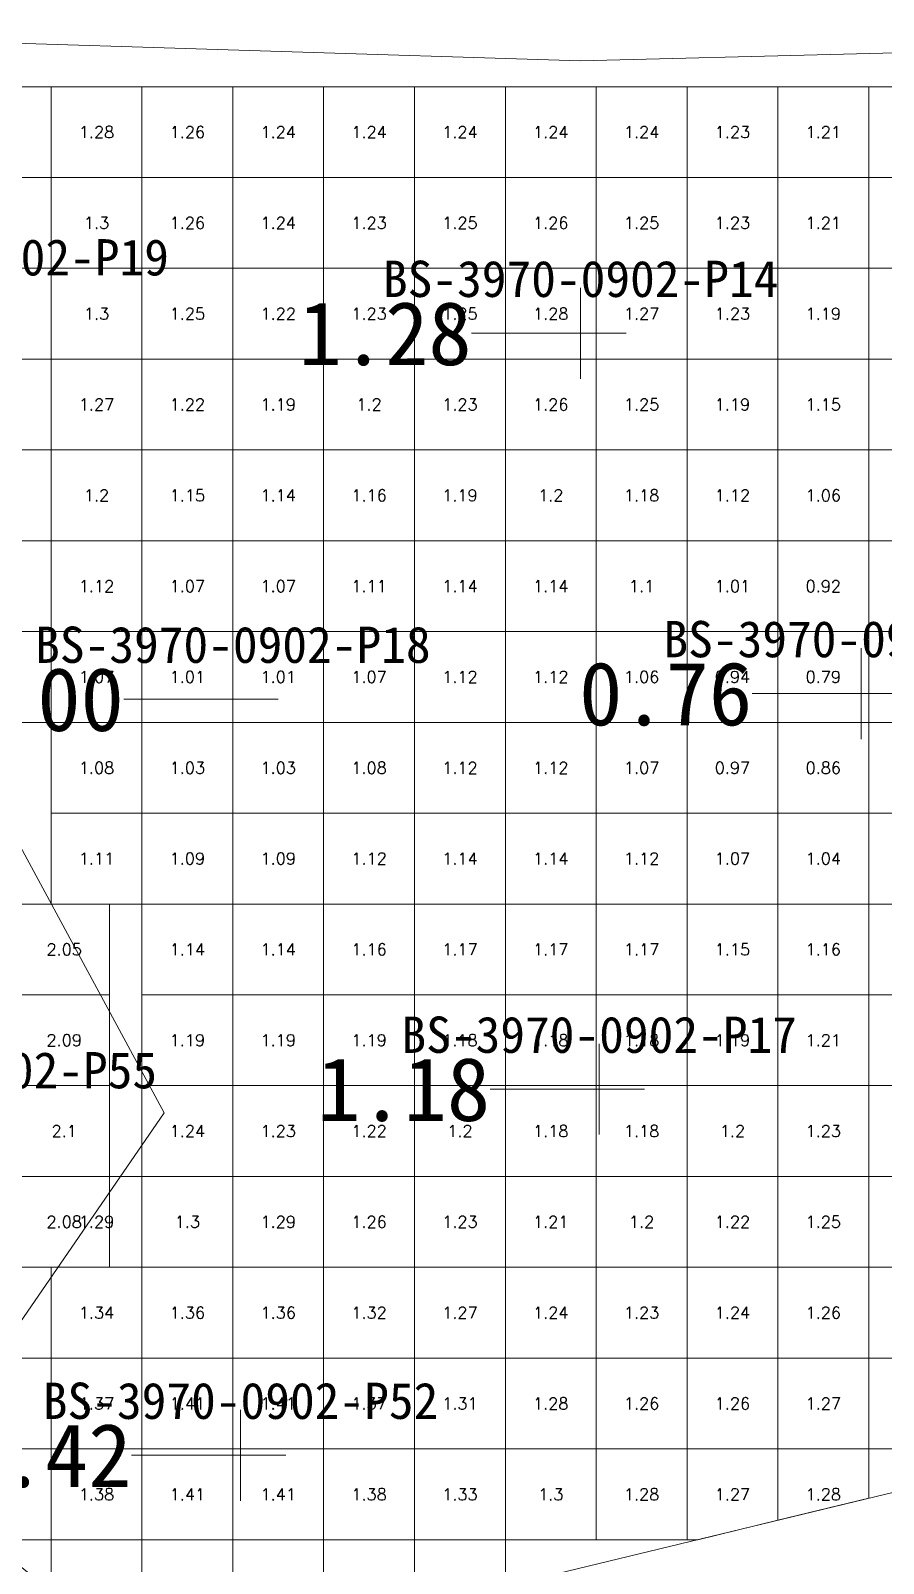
# Model space of a CAD drawing. Header units: inches. Extents: x 469880 to 469993, y 4349688 to 4349759.
# Drawn here: x 469937.67 to 469947.06, y 4349699.11 to 4349715.99 of the extents above; entities that cross this region are included whole.
import ezdxf
from ezdxf.enums import TextEntityAlignment as Align

# ---------------------------------------------------------------- set-up
doc = ezdxf.new("R2010")
doc.units = ezdxf.units.IN
doc.header["$MEASUREMENT"] = 0
for name, color, linetype, lineweight in [('孔口文字', 7, 'Continuous', 0), ('点', 7, 'Continuous', 0), ('爆区方格网', 7, 'Continuous', 0), ('线条', 7, 'Continuous', 0), ('钻孔', 7, 'Continuous', 0)]:
    doc.layers.add(name, color=color, linetype=linetype, lineweight=lineweight)
doc.styles.add('3dmine_textStyle_1', font='txt.shx', dxfattribs={"height": 1, "bigfont": 'gbcbig.shx'})
doc.styles.add('3dmine_textStyle_3', font='simsunb.ttf', dxfattribs={"height": 1})

msp = doc.modelspace()

# ---------------------------------------------------------------- hatches: boundary and pattern name
at = {"layer": '钻孔', "linetype": 'Continuous', "lineweight": 0, "true_color": 0x0000ff, "extrusion": (0, 1, 0)}
for points in [[(-469938.015, 3960.102), (-469937.015, 3960.102), (-469937.015, 3971.102), (-469938.015, 3971.102)], [(-469944.724, 3960.255), (-469943.724, 3960.255), (-469943.724, 3971.255), (-469944.724, 3971.255)], [(-469940.896, 3960.092), (-469939.896, 3960.092), (-469939.896, 3971.092), (-469940.896, 3971.092)], [(-469944.928, 3960.04), (-469943.928, 3960.04), (-469943.928, 3971.04), (-469944.928, 3971.04)], [(-469940.98, 3960.284), (-469939.98, 3960.284), (-469939.98, 3971.284), (-469940.98, 3971.284)]]:
    msp.add_hatch(color=5, dxfattribs=at).paths.add_polyline_path(points, flags=0)
at = {"layer": '钻孔', "linetype": 'Continuous', "lineweight": 0, "true_color": 0x00ffff, "extrusion": (0, 1, 0)}
msp.add_hatch(color=4, dxfattribs=at).paths.add_polyline_path([(-469947.812, 3959.726), (-469946.812, 3959.726), (-469946.812, 3970.726), (-469947.812, 3970.726)], flags=0)
at = {"layer": '钻孔', "linetype": 'Continuous', "lineweight": 0, "true_color": 0xff0000, "extrusion": (0, 1, 0)}
msp.add_hatch(color=1, dxfattribs=at).paths.add_polyline_path([(-469937.885, 3960.305), (-469936.885, 3960.305), (-469936.885, 3971.305), (-469937.885, 3971.305)], flags=0)

# ---------------------------------------------------------------- linework, layer by layer
at = {"color": 5, "linetype": 'Continuous', "lineweight": 0, "true_color": 0x0000ff}
msp.add_lwpolyline([(469949.512, 4349715.803), (469943.724, 4349715.656), (469933.139, 4349715.987), (469931.346, 4349715.989), (469931.343, 4349713.184), (469936.711, 4349708.564), (469939.138, 4349704.071), (469936.371, 4349700.048), (469940.196, 4349696.923), (469943.125, 4349698.914), (469948.312, 4349700.172)], dxfattribs=at)
at = {"color": 1, "linetype": 'Continuous', "lineweight": 0, "true_color": 0xff0000, "elevation": 3971.363}
msp.add_lwpolyline([(469929.274, 4349710.837), (469931.343, 4349713.184), (469936.711, 4349708.564), (469939.138, 4349704.071), (469936.371, 4349700.048), (469940.196, 4349696.923), (469928.487, 4349694.512), (469925.487, 4349697.512), (469922.063, 4349698.744), (469918.261, 4349698.003), (469914.894, 4349700.922), (469918.259, 4349703.257), (469922.715, 4349702.65), (469926.231, 4349704.561), (469922.745, 4349708.471), (469926.549, 4349712.881), (469929.274, 4349710.837)], dxfattribs=at)
at = {"layer": '点', "color": 138, "linetype": 'Continuous', "lineweight": 0, "true_color": 0x004c4c}
for points, elevation in [([(469943.724, 4349712.156), (469943.724, 4349713.156)], 3971.255), ([(469944.224, 4349712.656), (469943.224, 4349712.656)], 3971.255), ([(469946.812, 4349708.189), (469946.812, 4349709.189)], 3970.726), ([(469939.896, 4349708.127), (469939.896, 4349709.127)], 3971.092), ([(469947.312, 4349708.689), (469946.312, 4349708.689)], 3970.726), ([(469940.396, 4349708.627), (469939.396, 4349708.627)], 3971.092), ([(469943.928, 4349703.833), (469943.928, 4349704.833)], 3971.04), ([(469944.428, 4349704.333), (469943.428, 4349704.333)], 3971.04), ([(469939.98, 4349699.802), (469939.98, 4349700.802)], 3971.284), ([(469940.48, 4349700.302), (469939.48, 4349700.302)], 3971.284)]:
    msp.add_lwpolyline(points, dxfattribs=dict(at, elevation=elevation))
at = {"layer": '爆区方格网', "color": 5, "linetype": 'Continuous', "lineweight": 0, "true_color": 0x0000ff, "elevation": 3971.284}
for points in [[(469937.895, 4349714.372), (469936.895, 4349714.372), (469936.895, 4349715.372), (469937.895, 4349715.372), (469937.895, 4349714.372)], [(469938.895, 4349714.372), (469937.895, 4349714.372), (469937.895, 4349715.372), (469938.895, 4349715.372), (469938.895, 4349714.372)], [(469939.895, 4349714.372), (469938.895, 4349714.372), (469938.895, 4349715.372), (469939.895, 4349715.372), (469939.895, 4349714.372)], [(469940.895, 4349714.372), (469939.895, 4349714.372), (469939.895, 4349715.372), (469940.895, 4349715.372), (469940.895, 4349714.372)], [(469941.895, 4349714.372), (469940.895, 4349714.372), (469940.895, 4349715.372), (469941.895, 4349715.372), (469941.895, 4349714.372)], [(469942.895, 4349714.372), (469941.895, 4349714.372), (469941.895, 4349715.372), (469942.895, 4349715.372), (469942.895, 4349714.372)], [(469943.895, 4349714.372), (469942.895, 4349714.372), (469942.895, 4349715.372), (469943.895, 4349715.372), (469943.895, 4349714.372)], [(469944.895, 4349714.372), (469943.895, 4349714.372), (469943.895, 4349715.372), (469944.895, 4349715.372), (469944.895, 4349714.372)], [(469945.895, 4349714.372), (469944.895, 4349714.372), (469944.895, 4349715.372), (469945.895, 4349715.372), (469945.895, 4349714.372)], [(469946.895, 4349714.372), (469945.895, 4349714.372), (469945.895, 4349715.372), (469946.895, 4349715.372), (469946.895, 4349714.372)], [(469947.895, 4349714.372), (469946.895, 4349714.372), (469946.895, 4349715.372), (469947.895, 4349715.372), (469947.895, 4349714.372)], [(469937.895, 4349713.372), (469936.895, 4349713.372), (469936.895, 4349714.372), (469937.895, 4349714.372), (469937.895, 4349713.372)], [(469938.895, 4349713.372), (469937.895, 4349713.372), (469937.895, 4349714.372), (469938.895, 4349714.372), (469938.895, 4349713.372)], [(469939.895, 4349713.372), (469938.895, 4349713.372), (469938.895, 4349714.372), (469939.895, 4349714.372), (469939.895, 4349713.372)], [(469940.895, 4349713.372), (469939.895, 4349713.372), (469939.895, 4349714.372), (469940.895, 4349714.372), (469940.895, 4349713.372)], [(469941.895, 4349713.372), (469940.895, 4349713.372), (469940.895, 4349714.372), (469941.895, 4349714.372), (469941.895, 4349713.372)], [(469942.895, 4349713.372), (469941.895, 4349713.372), (469941.895, 4349714.372), (469942.895, 4349714.372), (469942.895, 4349713.372)], [(469943.895, 4349713.372), (469942.895, 4349713.372), (469942.895, 4349714.372), (469943.895, 4349714.372), (469943.895, 4349713.372)], [(469944.895, 4349713.372), (469943.895, 4349713.372), (469943.895, 4349714.372), (469944.895, 4349714.372), (469944.895, 4349713.372)], [(469945.895, 4349713.372), (469944.895, 4349713.372), (469944.895, 4349714.372), (469945.895, 4349714.372), (469945.895, 4349713.372)], [(469946.895, 4349713.372), (469945.895, 4349713.372), (469945.895, 4349714.372), (469946.895, 4349714.372), (469946.895, 4349713.372)], [(469947.895, 4349713.372), (469946.895, 4349713.372), (469946.895, 4349714.372), (469947.895, 4349714.372), (469947.895, 4349713.372)], [(469937.895, 4349712.372), (469936.895, 4349712.372), (469936.895, 4349713.372), (469937.895, 4349713.372), (469937.895, 4349712.372)], [(469938.895, 4349712.372), (469937.895, 4349712.372), (469937.895, 4349713.372), (469938.895, 4349713.372), (469938.895, 4349712.372)], [(469939.895, 4349712.372), (469938.895, 4349712.372), (469938.895, 4349713.372), (469939.895, 4349713.372), (469939.895, 4349712.372)], [(469940.895, 4349712.372), (469939.895, 4349712.372), (469939.895, 4349713.372), (469940.895, 4349713.372), (469940.895, 4349712.372)], [(469941.895, 4349712.372), (469940.895, 4349712.372), (469940.895, 4349713.372), (469941.895, 4349713.372), (469941.895, 4349712.372)], [(469942.895, 4349712.372), (469941.895, 4349712.372), (469941.895, 4349713.372), (469942.895, 4349713.372), (469942.895, 4349712.372)], [(469943.895, 4349712.372), (469942.895, 4349712.372), (469942.895, 4349713.372), (469943.895, 4349713.372), (469943.895, 4349712.372)], [(469944.895, 4349712.372), (469943.895, 4349712.372), (469943.895, 4349713.372), (469944.895, 4349713.372), (469944.895, 4349712.372)], [(469945.895, 4349712.372), (469944.895, 4349712.372), (469944.895, 4349713.372), (469945.895, 4349713.372), (469945.895, 4349712.372)], [(469946.895, 4349712.372), (469945.895, 4349712.372), (469945.895, 4349713.372), (469946.895, 4349713.372), (469946.895, 4349712.372)], [(469947.895, 4349712.372), (469946.895, 4349712.372), (469946.895, 4349713.372), (469947.895, 4349713.372), (469947.895, 4349712.372)], [(469937.895, 4349711.372), (469936.895, 4349711.372), (469936.895, 4349712.372), (469937.895, 4349712.372), (469937.895, 4349711.372)], [(469938.895, 4349711.372), (469937.895, 4349711.372), (469937.895, 4349712.372), (469938.895, 4349712.372), (469938.895, 4349711.372)], [(469939.895, 4349711.372), (469938.895, 4349711.372), (469938.895, 4349712.372), (469939.895, 4349712.372), (469939.895, 4349711.372)], [(469940.895, 4349711.372), (469939.895, 4349711.372), (469939.895, 4349712.372), (469940.895, 4349712.372), (469940.895, 4349711.372)], [(469941.895, 4349711.372), (469940.895, 4349711.372), (469940.895, 4349712.372), (469941.895, 4349712.372), (469941.895, 4349711.372)], [(469942.895, 4349711.372), (469941.895, 4349711.372), (469941.895, 4349712.372), (469942.895, 4349712.372), (469942.895, 4349711.372)], [(469943.895, 4349711.372), (469942.895, 4349711.372), (469942.895, 4349712.372), (469943.895, 4349712.372), (469943.895, 4349711.372)], [(469944.895, 4349711.372), (469943.895, 4349711.372), (469943.895, 4349712.372), (469944.895, 4349712.372), (469944.895, 4349711.372)], [(469945.895, 4349711.372), (469944.895, 4349711.372), (469944.895, 4349712.372), (469945.895, 4349712.372), (469945.895, 4349711.372)], [(469946.895, 4349711.372), (469945.895, 4349711.372), (469945.895, 4349712.372), (469946.895, 4349712.372), (469946.895, 4349711.372)], [(469947.895, 4349711.372), (469946.895, 4349711.372), (469946.895, 4349712.372), (469947.895, 4349712.372), (469947.895, 4349711.372)], [(469937.895, 4349710.372), (469936.895, 4349710.372), (469936.895, 4349711.372), (469937.895, 4349711.372), (469937.895, 4349710.372)], [(469938.895, 4349710.372), (469937.895, 4349710.372), (469937.895, 4349711.372), (469938.895, 4349711.372), (469938.895, 4349710.372)], [(469939.895, 4349710.372), (469938.895, 4349710.372), (469938.895, 4349711.372), (469939.895, 4349711.372), (469939.895, 4349710.372)], [(469940.895, 4349710.372), (469939.895, 4349710.372), (469939.895, 4349711.372), (469940.895, 4349711.372), (469940.895, 4349710.372)], [(469941.895, 4349710.372), (469940.895, 4349710.372), (469940.895, 4349711.372), (469941.895, 4349711.372), (469941.895, 4349710.372)], [(469942.895, 4349710.372), (469941.895, 4349710.372), (469941.895, 4349711.372), (469942.895, 4349711.372), (469942.895, 4349710.372)], [(469943.895, 4349710.372), (469942.895, 4349710.372), (469942.895, 4349711.372), (469943.895, 4349711.372), (469943.895, 4349710.372)], [(469944.895, 4349710.372), (469943.895, 4349710.372), (469943.895, 4349711.372), (469944.895, 4349711.372), (469944.895, 4349710.372)], [(469945.895, 4349710.372), (469944.895, 4349710.372), (469944.895, 4349711.372), (469945.895, 4349711.372), (469945.895, 4349710.372)], [(469946.895, 4349710.372), (469945.895, 4349710.372), (469945.895, 4349711.372), (469946.895, 4349711.372), (469946.895, 4349710.372)], [(469947.895, 4349710.372), (469946.895, 4349710.372), (469946.895, 4349711.372), (469947.895, 4349711.372), (469947.895, 4349710.372)], [(469937.895, 4349709.372), (469936.895, 4349709.372), (469936.895, 4349710.372), (469937.895, 4349710.372), (469937.895, 4349709.372)], [(469938.895, 4349709.372), (469937.895, 4349709.372), (469937.895, 4349710.372), (469938.895, 4349710.372), (469938.895, 4349709.372)], [(469939.895, 4349709.372), (469938.895, 4349709.372), (469938.895, 4349710.372), (469939.895, 4349710.372), (469939.895, 4349709.372)], [(469940.895, 4349709.372), (469939.895, 4349709.372), (469939.895, 4349710.372), (469940.895, 4349710.372), (469940.895, 4349709.372)], [(469941.895, 4349709.372), (469940.895, 4349709.372), (469940.895, 4349710.372), (469941.895, 4349710.372), (469941.895, 4349709.372)], [(469942.895, 4349709.372), (469941.895, 4349709.372), (469941.895, 4349710.372), (469942.895, 4349710.372), (469942.895, 4349709.372)], [(469943.895, 4349709.372), (469942.895, 4349709.372), (469942.895, 4349710.372), (469943.895, 4349710.372), (469943.895, 4349709.372)], [(469944.895, 4349709.372), (469943.895, 4349709.372), (469943.895, 4349710.372), (469944.895, 4349710.372), (469944.895, 4349709.372)], [(469945.895, 4349709.372), (469944.895, 4349709.372), (469944.895, 4349710.372), (469945.895, 4349710.372), (469945.895, 4349709.372)], [(469946.895, 4349709.372), (469945.895, 4349709.372), (469945.895, 4349710.372), (469946.895, 4349710.372), (469946.895, 4349709.372)], [(469947.895, 4349709.372), (469946.895, 4349709.372), (469946.895, 4349710.372), (469947.895, 4349710.372), (469947.895, 4349709.372)], [(469937.895, 4349708.372), (469936.895, 4349708.372), (469936.895, 4349709.372), (469937.895, 4349709.372), (469937.895, 4349708.372)], [(469938.895, 4349708.372), (469937.895, 4349708.372), (469937.895, 4349709.372), (469938.895, 4349709.372), (469938.895, 4349708.372)], [(469939.895, 4349708.372), (469938.895, 4349708.372), (469938.895, 4349709.372), (469939.895, 4349709.372), (469939.895, 4349708.372)], [(469940.895, 4349708.372), (469939.895, 4349708.372), (469939.895, 4349709.372), (469940.895, 4349709.372), (469940.895, 4349708.372)], [(469941.895, 4349708.372), (469940.895, 4349708.372), (469940.895, 4349709.372), (469941.895, 4349709.372), (469941.895, 4349708.372)], [(469942.895, 4349708.372), (469941.895, 4349708.372), (469941.895, 4349709.372), (469942.895, 4349709.372), (469942.895, 4349708.372)], [(469943.895, 4349708.372), (469942.895, 4349708.372), (469942.895, 4349709.372), (469943.895, 4349709.372), (469943.895, 4349708.372)], [(469944.895, 4349708.372), (469943.895, 4349708.372), (469943.895, 4349709.372), (469944.895, 4349709.372), (469944.895, 4349708.372)], [(469945.895, 4349708.372), (469944.895, 4349708.372), (469944.895, 4349709.372), (469945.895, 4349709.372), (469945.895, 4349708.372)], [(469946.895, 4349708.372), (469945.895, 4349708.372), (469945.895, 4349709.372), (469946.895, 4349709.372), (469946.895, 4349708.372)], [(469947.895, 4349708.372), (469946.895, 4349708.372), (469946.895, 4349709.372), (469947.895, 4349709.372), (469947.895, 4349708.372)], [(469938.895, 4349707.372), (469937.895, 4349707.372), (469937.895, 4349708.372), (469938.895, 4349708.372), (469938.895, 4349707.372)], [(469939.895, 4349707.372), (469938.895, 4349707.372), (469938.895, 4349708.372), (469939.895, 4349708.372), (469939.895, 4349707.372)], [(469940.895, 4349707.372), (469939.895, 4349707.372), (469939.895, 4349708.372), (469940.895, 4349708.372), (469940.895, 4349707.372)], [(469941.895, 4349707.372), (469940.895, 4349707.372), (469940.895, 4349708.372), (469941.895, 4349708.372), (469941.895, 4349707.372)], [(469942.895, 4349707.372), (469941.895, 4349707.372), (469941.895, 4349708.372), (469942.895, 4349708.372), (469942.895, 4349707.372)], [(469943.895, 4349707.372), (469942.895, 4349707.372), (469942.895, 4349708.372), (469943.895, 4349708.372), (469943.895, 4349707.372)], [(469944.895, 4349707.372), (469943.895, 4349707.372), (469943.895, 4349708.372), (469944.895, 4349708.372), (469944.895, 4349707.372)], [(469945.895, 4349707.372), (469944.895, 4349707.372), (469944.895, 4349708.372), (469945.895, 4349708.372), (469945.895, 4349707.372)], [(469946.895, 4349707.372), (469945.895, 4349707.372), (469945.895, 4349708.372), (469946.895, 4349708.372), (469946.895, 4349707.372)], [(469947.895, 4349707.372), (469946.895, 4349707.372), (469946.895, 4349708.372), (469947.895, 4349708.372), (469947.895, 4349707.372)], [(469938.895, 4349706.372), (469937.895, 4349706.372), (469937.895, 4349707.372), (469938.895, 4349707.372), (469938.895, 4349706.372)], [(469939.895, 4349706.372), (469938.895, 4349706.372), (469938.895, 4349707.372), (469939.895, 4349707.372), (469939.895, 4349706.372)], [(469940.895, 4349706.372), (469939.895, 4349706.372), (469939.895, 4349707.372), (469940.895, 4349707.372), (469940.895, 4349706.372)], [(469941.895, 4349706.372), (469940.895, 4349706.372), (469940.895, 4349707.372), (469941.895, 4349707.372), (469941.895, 4349706.372)], [(469942.895, 4349706.372), (469941.895, 4349706.372), (469941.895, 4349707.372), (469942.895, 4349707.372), (469942.895, 4349706.372)], [(469943.895, 4349706.372), (469942.895, 4349706.372), (469942.895, 4349707.372), (469943.895, 4349707.372), (469943.895, 4349706.372)], [(469944.895, 4349706.372), (469943.895, 4349706.372), (469943.895, 4349707.372), (469944.895, 4349707.372), (469944.895, 4349706.372)], [(469945.895, 4349706.372), (469944.895, 4349706.372), (469944.895, 4349707.372), (469945.895, 4349707.372), (469945.895, 4349706.372)], [(469946.895, 4349706.372), (469945.895, 4349706.372), (469945.895, 4349707.372), (469946.895, 4349707.372), (469946.895, 4349706.372)], [(469947.895, 4349706.372), (469946.895, 4349706.372), (469946.895, 4349707.372), (469947.895, 4349707.372), (469947.895, 4349706.372)], [(469939.895, 4349705.372), (469938.895, 4349705.372), (469938.895, 4349706.372), (469939.895, 4349706.372), (469939.895, 4349705.372)], [(469940.895, 4349705.372), (469939.895, 4349705.372), (469939.895, 4349706.372), (469940.895, 4349706.372), (469940.895, 4349705.372)], [(469941.895, 4349705.372), (469940.895, 4349705.372), (469940.895, 4349706.372), (469941.895, 4349706.372), (469941.895, 4349705.372)], [(469942.895, 4349705.372), (469941.895, 4349705.372), (469941.895, 4349706.372), (469942.895, 4349706.372), (469942.895, 4349705.372)], [(469943.895, 4349705.372), (469942.895, 4349705.372), (469942.895, 4349706.372), (469943.895, 4349706.372), (469943.895, 4349705.372)], [(469944.895, 4349705.372), (469943.895, 4349705.372), (469943.895, 4349706.372), (469944.895, 4349706.372), (469944.895, 4349705.372)], [(469945.895, 4349705.372), (469944.895, 4349705.372), (469944.895, 4349706.372), (469945.895, 4349706.372), (469945.895, 4349705.372)], [(469946.895, 4349705.372), (469945.895, 4349705.372), (469945.895, 4349706.372), (469946.895, 4349706.372), (469946.895, 4349705.372)], [(469947.895, 4349705.372), (469946.895, 4349705.372), (469946.895, 4349706.372), (469947.895, 4349706.372), (469947.895, 4349705.372)], [(469939.895, 4349704.372), (469938.895, 4349704.372), (469938.895, 4349705.372), (469939.895, 4349705.372), (469939.895, 4349704.372)], [(469940.895, 4349704.372), (469939.895, 4349704.372), (469939.895, 4349705.372), (469940.895, 4349705.372), (469940.895, 4349704.372)], [(469941.895, 4349704.372), (469940.895, 4349704.372), (469940.895, 4349705.372), (469941.895, 4349705.372), (469941.895, 4349704.372)], [(469942.895, 4349704.372), (469941.895, 4349704.372), (469941.895, 4349705.372), (469942.895, 4349705.372), (469942.895, 4349704.372)], [(469943.895, 4349704.372), (469942.895, 4349704.372), (469942.895, 4349705.372), (469943.895, 4349705.372), (469943.895, 4349704.372)], [(469944.895, 4349704.372), (469943.895, 4349704.372), (469943.895, 4349705.372), (469944.895, 4349705.372), (469944.895, 4349704.372)], [(469945.895, 4349704.372), (469944.895, 4349704.372), (469944.895, 4349705.372), (469945.895, 4349705.372), (469945.895, 4349704.372)], [(469946.895, 4349704.372), (469945.895, 4349704.372), (469945.895, 4349705.372), (469946.895, 4349705.372), (469946.895, 4349704.372)], [(469947.895, 4349704.372), (469946.895, 4349704.372), (469946.895, 4349705.372), (469947.895, 4349705.372), (469947.895, 4349704.372)], [(469939.895, 4349703.372), (469938.895, 4349703.372), (469938.895, 4349704.372), (469939.895, 4349704.372), (469939.895, 4349703.372)], [(469940.895, 4349703.372), (469939.895, 4349703.372), (469939.895, 4349704.372), (469940.895, 4349704.372), (469940.895, 4349703.372)], [(469941.895, 4349703.372), (469940.895, 4349703.372), (469940.895, 4349704.372), (469941.895, 4349704.372), (469941.895, 4349703.372)], [(469942.895, 4349703.372), (469941.895, 4349703.372), (469941.895, 4349704.372), (469942.895, 4349704.372), (469942.895, 4349703.372)], [(469943.895, 4349703.372), (469942.895, 4349703.372), (469942.895, 4349704.372), (469943.895, 4349704.372), (469943.895, 4349703.372)], [(469944.895, 4349703.372), (469943.895, 4349703.372), (469943.895, 4349704.372), (469944.895, 4349704.372), (469944.895, 4349703.372)], [(469945.895, 4349703.372), (469944.895, 4349703.372), (469944.895, 4349704.372), (469945.895, 4349704.372), (469945.895, 4349703.372)], [(469946.895, 4349703.372), (469945.895, 4349703.372), (469945.895, 4349704.372), (469946.895, 4349704.372), (469946.895, 4349703.372)], [(469947.895, 4349703.372), (469946.895, 4349703.372), (469946.895, 4349704.372), (469947.895, 4349704.372), (469947.895, 4349703.372)], [(469938.895, 4349702.372), (469938.539, 4349702.372), (469938.539, 4349703.372), (469938.895, 4349703.372), (469938.895, 4349702.372)], [(469939.895, 4349702.372), (469938.895, 4349702.372), (469938.895, 4349703.372), (469939.895, 4349703.372), (469939.895, 4349702.372)], [(469940.895, 4349702.372), (469939.895, 4349702.372), (469939.895, 4349703.372), (469940.895, 4349703.372), (469940.895, 4349702.372)], [(469941.895, 4349702.372), (469940.895, 4349702.372), (469940.895, 4349703.372), (469941.895, 4349703.372), (469941.895, 4349702.372)], [(469942.895, 4349702.372), (469941.895, 4349702.372), (469941.895, 4349703.372), (469942.895, 4349703.372), (469942.895, 4349702.372)], [(469943.895, 4349702.372), (469942.895, 4349702.372), (469942.895, 4349703.372), (469943.895, 4349703.372), (469943.895, 4349702.372)], [(469944.895, 4349702.372), (469943.895, 4349702.372), (469943.895, 4349703.372), (469944.895, 4349703.372), (469944.895, 4349702.372)], [(469945.895, 4349702.372), (469944.895, 4349702.372), (469944.895, 4349703.372), (469945.895, 4349703.372), (469945.895, 4349702.372)], [(469946.895, 4349702.372), (469945.895, 4349702.372), (469945.895, 4349703.372), (469946.895, 4349703.372), (469946.895, 4349702.372)], [(469947.895, 4349702.372), (469946.895, 4349702.372), (469946.895, 4349703.372), (469947.895, 4349703.372), (469947.895, 4349702.372)], [(469938.895, 4349701.372), (469937.895, 4349701.372), (469937.895, 4349702.372), (469938.895, 4349702.372), (469938.895, 4349701.372)], [(469939.895, 4349701.372), (469938.895, 4349701.372), (469938.895, 4349702.372), (469939.895, 4349702.372), (469939.895, 4349701.372)], [(469940.895, 4349701.372), (469939.895, 4349701.372), (469939.895, 4349702.372), (469940.895, 4349702.372), (469940.895, 4349701.372)], [(469941.895, 4349701.372), (469940.895, 4349701.372), (469940.895, 4349702.372), (469941.895, 4349702.372), (469941.895, 4349701.372)], [(469942.895, 4349701.372), (469941.895, 4349701.372), (469941.895, 4349702.372), (469942.895, 4349702.372), (469942.895, 4349701.372)], [(469943.895, 4349701.372), (469942.895, 4349701.372), (469942.895, 4349702.372), (469943.895, 4349702.372), (469943.895, 4349701.372)], [(469944.895, 4349701.372), (469943.895, 4349701.372), (469943.895, 4349702.372), (469944.895, 4349702.372), (469944.895, 4349701.372)], [(469945.895, 4349701.372), (469944.895, 4349701.372), (469944.895, 4349702.372), (469945.895, 4349702.372), (469945.895, 4349701.372)], [(469946.895, 4349701.372), (469945.895, 4349701.372), (469945.895, 4349702.372), (469946.895, 4349702.372), (469946.895, 4349701.372)], [(469947.895, 4349701.372), (469946.895, 4349701.372), (469946.895, 4349702.372), (469947.895, 4349702.372), (469947.895, 4349701.372)], [(469937.895, 4349700.372), (469936.895, 4349700.372), (469936.895, 4349701.372), (469937.895, 4349701.372), (469937.895, 4349700.372)], [(469938.895, 4349700.372), (469937.895, 4349700.372), (469937.895, 4349701.372), (469938.895, 4349701.372), (469938.895, 4349700.372)], [(469939.895, 4349700.372), (469938.895, 4349700.372), (469938.895, 4349701.372), (469939.895, 4349701.372), (469939.895, 4349700.372)], [(469940.895, 4349700.372), (469939.895, 4349700.372), (469939.895, 4349701.372), (469940.895, 4349701.372), (469940.895, 4349700.372)], [(469941.895, 4349700.372), (469940.895, 4349700.372), (469940.895, 4349701.372), (469941.895, 4349701.372), (469941.895, 4349700.372)], [(469942.895, 4349700.372), (469941.895, 4349700.372), (469941.895, 4349701.372), (469942.895, 4349701.372), (469942.895, 4349700.372)], [(469943.895, 4349700.372), (469942.895, 4349700.372), (469942.895, 4349701.372), (469943.895, 4349701.372), (469943.895, 4349700.372)], [(469944.895, 4349700.372), (469943.895, 4349700.372), (469943.895, 4349701.372), (469944.895, 4349701.372), (469944.895, 4349700.372)], [(469945.895, 4349700.372), (469944.895, 4349700.372), (469944.895, 4349701.372), (469945.895, 4349701.372), (469945.895, 4349700.372)], [(469946.895, 4349700.372), (469945.895, 4349700.372), (469945.895, 4349701.372), (469946.895, 4349701.372), (469946.895, 4349700.372)], [(469947.895, 4349700.372), (469946.895, 4349700.372), (469946.895, 4349701.372), (469947.895, 4349701.372), (469947.895, 4349700.372)], [(469937.895, 4349699.372), (469936.895, 4349699.372), (469936.895, 4349700.372), (469937.895, 4349700.372), (469937.895, 4349699.372)], [(469938.895, 4349699.372), (469937.895, 4349699.372), (469937.895, 4349700.372), (469938.895, 4349700.372), (469938.895, 4349699.372)], [(469939.895, 4349699.372), (469938.895, 4349699.372), (469938.895, 4349700.372), (469939.895, 4349700.372), (469939.895, 4349699.372)], [(469940.895, 4349699.372), (469939.895, 4349699.372), (469939.895, 4349700.372), (469940.895, 4349700.372), (469940.895, 4349699.372)], [(469941.895, 4349699.372), (469940.895, 4349699.372), (469940.895, 4349700.372), (469941.895, 4349700.372), (469941.895, 4349699.372)], [(469942.895, 4349699.372), (469941.895, 4349699.372), (469941.895, 4349700.372), (469942.895, 4349700.372), (469942.895, 4349699.372)], [(469943.895, 4349699.372), (469942.895, 4349699.372), (469942.895, 4349700.372), (469943.895, 4349700.372), (469943.895, 4349699.372)], [(469944.895, 4349699.372), (469943.895, 4349699.372), (469943.895, 4349700.372), (469944.895, 4349700.372), (469944.895, 4349699.372)], [(469945.895, 4349699.586), (469945.014, 4349699.372), (469944.895, 4349699.372), (469944.895, 4349700.372), (469945.895, 4349700.372), (469945.895, 4349699.586)], [(469946.895, 4349699.828), (469945.895, 4349699.586), (469945.895, 4349700.372), (469946.895, 4349700.372), (469946.895, 4349699.828)], [(469938.895, 4349698.372), (469937.895, 4349698.372), (469937.895, 4349699.372), (469938.895, 4349699.372), (469938.895, 4349698.372)], [(469939.895, 4349698.372), (469938.895, 4349698.372), (469938.895, 4349699.372), (469939.895, 4349699.372), (469939.895, 4349698.372)], [(469940.895, 4349698.372), (469939.895, 4349698.372), (469939.895, 4349699.372), (469940.895, 4349699.372), (469940.895, 4349698.372)], [(469941.895, 4349698.372), (469940.895, 4349698.372), (469940.895, 4349699.372), (469941.895, 4349699.372), (469941.895, 4349698.372)], [(469942.895, 4349698.758), (469942.328, 4349698.372), (469941.895, 4349698.372), (469941.895, 4349699.372), (469942.895, 4349699.372), (469942.895, 4349698.758)]]:
    msp.add_lwpolyline(points, dxfattribs=at)
at = {"layer": '爆区方格网', "color": 1, "linetype": 'Continuous', "lineweight": 0, "true_color": 0xff0000, "elevation": 3971.341}
for points in [[(469938.539, 4349705.372), (469937.539, 4349705.372), (469937.539, 4349706.372), (469938.539, 4349706.372), (469938.539, 4349705.372)], [(469938.539, 4349704.372), (469937.539, 4349704.372), (469937.539, 4349705.372), (469938.539, 4349705.372), (469938.539, 4349704.372)], [(469938.539, 4349703.372), (469937.539, 4349703.372), (469937.539, 4349704.372), (469938.539, 4349704.372), (469938.539, 4349703.372)], [(469938.539, 4349702.372), (469937.539, 4349702.372), (469937.539, 4349703.372), (469938.539, 4349703.372), (469938.539, 4349702.372)]]:
    msp.add_lwpolyline(points, dxfattribs=at)
at = {"layer": '线条', "color": 138, "linetype": 'Continuous', "lineweight": 0, "true_color": 0x004c4c}
for points, elevation in [([(469943.724, 4349712.656), (469943.724, 4349712.656), (469943.724, 4349712.656)], 3971.255), ([(469946.812, 4349708.689), (469946.812, 4349708.689), (469946.812, 4349708.689)], 3970.726), ([(469939.896, 4349708.627), (469939.896, 4349708.627), (469939.896, 4349708.627)], 3971.092), ([(469943.928, 4349704.333), (469943.928, 4349704.333), (469943.928, 4349704.333)], 3971.04), ([(469939.98, 4349700.302), (469939.98, 4349700.302), (469939.98, 4349700.302)], 3971.284)]:
    msp.add_lwpolyline(points, dxfattribs=dict(at, elevation=elevation))
at = {"layer": '钻孔', "color": 5, "linetype": 'Continuous', "lineweight": 0, "true_color": 0x0000ff}
for points, elevation in [([(469943.724, 4349712.656), (469942.524, 4349712.656)], 3971.255), ([(469943.724, 4349712.656), (469942.524, 4349712.656)], 3960.255), ([(469939.896, 4349708.627), (469938.696, 4349708.627)], 3971.092), ([(469939.896, 4349708.627), (469938.696, 4349708.627)], 3960.092), ([(469943.928, 4349704.333), (469942.728, 4349704.333)], 3971.04), ([(469943.928, 4349704.333), (469942.728, 4349704.333)], 3960.04), ([(469939.98, 4349700.302), (469938.78, 4349700.302)], 3971.284), ([(469939.98, 4349700.302), (469938.78, 4349700.302)], 3960.284)]:
    msp.add_lwpolyline(points, dxfattribs=dict(at, elevation=elevation))
at = {"layer": '钻孔', "color": 4, "linetype": 'Continuous', "lineweight": 0, "true_color": 0x00ffff}
for elevation in [3970.726, 3959.726]:
    msp.add_lwpolyline([(469946.812, 4349708.689), (469945.612, 4349708.689)], dxfattribs=dict(at, elevation=elevation))

# ---------------------------------------------------------------- texts
at = {"color": 5, "linetype": 'Continuous', "lineweight": 0, "true_color": 0x0000ff, "style": '3dmine_textStyle_1'}
for s, p in [('1.28', (469938.395, 4349714.872, 3971.284)), ('1.26', (469939.395, 4349714.872, 3971.284)), ('1.24', (469940.395, 4349714.872, 3971.284)), ('1.24', (469941.395, 4349714.872, 3971.284)), ('1.24', (469942.395, 4349714.872, 3971.284)), ('1.24', (469943.395, 4349714.872, 3971.284)), ('1.24', (469944.395, 4349714.872, 3971.284)), ('1.23', (469945.395, 4349714.872, 3971.284)), ('1.21', (469946.395, 4349714.872, 3971.284)), ('1.3', (469938.395, 4349713.872, 3971.284)), ('1.26', (469939.395, 4349713.872, 3971.284)), ('1.24', (469940.395, 4349713.872, 3971.284)), ('1.23', (469941.395, 4349713.872, 3971.284)), ('1.25', (469942.395, 4349713.872, 3971.284)), ('1.26', (469943.395, 4349713.872, 3971.284)), ('1.25', (469944.395, 4349713.872, 3971.284)), ('1.23', (469945.395, 4349713.872, 3971.284)), ('1.21', (469946.395, 4349713.872, 3971.284)), ('1.3', (469938.395, 4349712.872, 3971.284)), ('1.25', (469939.395, 4349712.872, 3971.284)), ('1.22', (469940.395, 4349712.872, 3971.284)), ('1.23', (469941.395, 4349712.872, 3971.284)), ('1.25', (469942.395, 4349712.872, 3971.284)), ('1.28', (469943.395, 4349712.872, 3971.284)), ('1.27', (469944.395, 4349712.872, 3971.284)), ('1.23', (469945.395, 4349712.872, 3971.284)), ('1.19', (469946.395, 4349712.872, 3971.284)), ('1.27', (469938.395, 4349711.872, 3971.284)), ('1.22', (469939.395, 4349711.872, 3971.284)), ('1.19', (469940.395, 4349711.872, 3971.284)), ('1.2', (469941.395, 4349711.872, 3971.284)), ('1.23', (469942.395, 4349711.872, 3971.284)), ('1.26', (469943.395, 4349711.872, 3971.284)), ('1.25', (469944.395, 4349711.872, 3971.284)), ('1.19', (469945.395, 4349711.872, 3971.284)), ('1.15', (469946.395, 4349711.872, 3971.284)), ('1.2', (469938.395, 4349710.872, 3971.284)), ('1.15', (469939.395, 4349710.872, 3971.284)), ('1.14', (469940.395, 4349710.872, 3971.284)), ('1.16', (469941.395, 4349710.872, 3971.284)), ('1.19', (469942.395, 4349710.872, 3971.284)), ('1.2', (469943.395, 4349710.872, 3971.284)), ('1.18', (469944.395, 4349710.872, 3971.284)), ('1.12', (469945.395, 4349710.872, 3971.284)), ('1.06', (469946.395, 4349710.872, 3971.284)), ('1.12', (469938.395, 4349709.872, 3971.284)), ('1.07', (469939.395, 4349709.872, 3971.284)), ('1.07', (469940.395, 4349709.872, 3971.284)), ('1.11', (469941.395, 4349709.872, 3971.284)), ('1.14', (469942.395, 4349709.872, 3971.284)), ('1.14', (469943.395, 4349709.872, 3971.284)), ('1.1', (469944.395, 4349709.872, 3971.284)), ('1.01', (469945.395, 4349709.872, 3971.284)), ('0.92', (469946.395, 4349709.872, 3971.284)), ('1.07', (469938.395, 4349708.872, 3971.284)), ('1.01', (469939.395, 4349708.872, 3971.284)), ('1.01', (469940.395, 4349708.872, 3971.284)), ('1.07', (469941.395, 4349708.872, 3971.284)), ('1.12', (469942.395, 4349708.872, 3971.284)), ('1.12', (469943.395, 4349708.872, 3971.284)), ('1.06', (469944.395, 4349708.872, 3971.284)), ('0.94', (469945.395, 4349708.872, 3971.284)), ('0.79', (469946.395, 4349708.872, 3971.284)), ('1.08', (469938.395, 4349707.872, 3971.284)), ('1.03', (469939.395, 4349707.872, 3971.284)), ('1.03', (469940.395, 4349707.872, 3971.284)), ('1.08', (469941.395, 4349707.872, 3971.284)), ('1.12', (469942.395, 4349707.872, 3971.284)), ('1.12', (469943.395, 4349707.872, 3971.284)), ('1.07', (469944.395, 4349707.872, 3971.284)), ('0.97', (469945.395, 4349707.872, 3971.284)), ('0.86', (469946.395, 4349707.872, 3971.284)), ('1.11', (469938.395, 4349706.872, 3971.284)), ('1.09', (469939.395, 4349706.872, 3971.284)), ('1.09', (469940.395, 4349706.872, 3971.284)), ('1.12', (469941.395, 4349706.872, 3971.284)), ('1.14', (469942.395, 4349706.872, 3971.284)), ('1.14', (469943.395, 4349706.872, 3971.284)), ('1.12', (469944.395, 4349706.872, 3971.284)), ('1.07', (469945.395, 4349706.872, 3971.284)), ('1.04', (469946.395, 4349706.872, 3971.284)), ('1.14', (469939.395, 4349705.872, 3971.284)), ('1.14', (469940.395, 4349705.872, 3971.284)), ('1.16', (469941.395, 4349705.872, 3971.284)), ('1.17', (469942.395, 4349705.872, 3971.284)), ('1.17', (469943.395, 4349705.872, 3971.284)), ('1.17', (469944.395, 4349705.872, 3971.284)), ('1.15', (469945.395, 4349705.872, 3971.284)), ('1.16', (469946.395, 4349705.872, 3971.284)), ('1.19', (469939.395, 4349704.872, 3971.284)), ('1.19', (469940.395, 4349704.872, 3971.284)), ('1.19', (469941.395, 4349704.872, 3971.284)), ('1.18', (469942.395, 4349704.872, 3971.284)), ('1.18', (469943.395, 4349704.872, 3971.284)), ('1.18', (469944.395, 4349704.872, 3971.284)), ('1.19', (469945.395, 4349704.872, 3971.284)), ('1.21', (469946.395, 4349704.872, 3971.284)), ('1.24', (469939.395, 4349703.872, 3971.284)), ('1.23', (469940.395, 4349703.872, 3971.284)), ('1.22', (469941.395, 4349703.872, 3971.284)), ('1.2', (469942.395, 4349703.872, 3971.284)), ('1.18', (469943.395, 4349703.872, 3971.284)), ('1.18', (469944.395, 4349703.872, 3971.284)), ('1.2', (469945.395, 4349703.872, 3971.284)), ('1.23', (469946.395, 4349703.872, 3971.284)), ('1.29', (469938.395, 4349702.872, 3971.284)), ('1.3', (469939.395, 4349702.872, 3971.284)), ('1.29', (469940.395, 4349702.872, 3971.284)), ('1.26', (469941.395, 4349702.872, 3971.284)), ('1.23', (469942.395, 4349702.872, 3971.284)), ('1.21', (469943.395, 4349702.872, 3971.284)), ('1.2', (469944.395, 4349702.872, 3971.284)), ('1.22', (469945.395, 4349702.872, 3971.284)), ('1.25', (469946.395, 4349702.872, 3971.284)), ('1.34', (469938.395, 4349701.872, 3971.284)), ('1.36', (469939.395, 4349701.872, 3971.284)), ('1.36', (469940.395, 4349701.872, 3971.284)), ('1.32', (469941.395, 4349701.872, 3971.284)), ('1.27', (469942.395, 4349701.872, 3971.284)), ('1.24', (469943.395, 4349701.872, 3971.284)), ('1.23', (469944.395, 4349701.872, 3971.284)), ('1.24', (469945.395, 4349701.872, 3971.284)), ('1.26', (469946.395, 4349701.872, 3971.284)), ('1.37', (469938.395, 4349700.872, 3971.284)), ('1.41', (469939.395, 4349700.872, 3971.284)), ('1.41', (469940.395, 4349700.872, 3971.284)), ('1.37', (469941.395, 4349700.872, 3971.284)), ('1.31', (469942.395, 4349700.872, 3971.284)), ('1.28', (469943.395, 4349700.872, 3971.284)), ('1.26', (469944.395, 4349700.872, 3971.284)), ('1.26', (469945.395, 4349700.872, 3971.284)), ('1.27', (469946.395, 4349700.872, 3971.284)), ('1.38', (469938.395, 4349699.872, 3971.284)), ('1.41', (469939.395, 4349699.872, 3971.284)), ('1.41', (469940.395, 4349699.872, 3971.284)), ('1.38', (469941.395, 4349699.872, 3971.284)), ('1.33', (469942.395, 4349699.872, 3971.284)), ('1.3', (469943.395, 4349699.872, 3971.284)), ('1.28', (469944.395, 4349699.872, 3971.284)), ('1.27', (469945.395, 4349699.872, 3971.284)), ('1.28', (469946.395, 4349699.872, 3971.284))]:
    msp.add_text(s, height=0.13, dxfattribs=at).set_placement(p, align=Align.MIDDLE_CENTER)
at = {"color": 1, "linetype": 'Continuous', "lineweight": 0, "true_color": 0xff0000, "style": '3dmine_textStyle_1'}
for s, p in [('2.05', (469938.039, 4349705.872, 3971.341)), ('2.09', (469938.039, 4349704.872, 3971.341)), ('2.1', (469938.039, 4349703.872, 3971.341)), ('2.08', (469938.039, 4349702.872, 3971.341))]:
    msp.add_text(s, height=0.13, dxfattribs=at).set_placement(p, align=Align.MIDDLE_CENTER)
at = {"layer": '孔口文字', "color": 138, "linetype": 'Continuous', "lineweight": 0, "true_color": 0x004c4c, "style": '3dmine_textStyle_3'}
for s, p in [('BS-3970-0902-P19', (469937.015, 4349713.293, 3971.102)), ('BS-3970-0902-P14', (469943.724, 4349713.056, 3971.255)), ('BS-3970-0902-P18', (469939.896, 4349709.027, 3971.092)), ('BS-3970-0902-P15', (469946.812, 4349709.089, 3970.726)), ('BS-3970-0902-P17', (469943.928, 4349704.733, 3971.04)), ('BS-3970-0902-P55', (469936.885, 4349704.342, 3971.305)), ('BS-3970-0902-P52', (469939.98, 4349700.702, 3971.284))]:
    msp.add_text(s, height=0.4, dxfattribs=at).set_placement(p, align=Align.CENTER)
at = {"layer": '钻孔', "color": 5, "linetype": 'Continuous', "lineweight": 0, "true_color": 0x0000ff, "style": '3dmine_textStyle_3'}
for s, p in [('1.28', (469942.524, 4349712.656, 3971.255)), ('1.00', (469938.696, 4349708.627, 3971.092)), ('1.18', (469942.728, 4349704.333, 3971.04)), ('1.42', (469938.78, 4349700.302, 3971.284))]:
    msp.add_text(s, height=0.7, dxfattribs=at).set_placement(p, align=Align.MIDDLE_RIGHT)
at = {"layer": '钻孔', "color": 4, "linetype": 'Continuous', "lineweight": 0, "true_color": 0x00ffff, "style": '3dmine_textStyle_3'}
msp.add_text('0.76', height=0.7, dxfattribs=at).set_placement((469945.612, 4349708.689, 3970.726), align=Align.MIDDLE_RIGHT)

doc.saveas('drawing.dxf')
